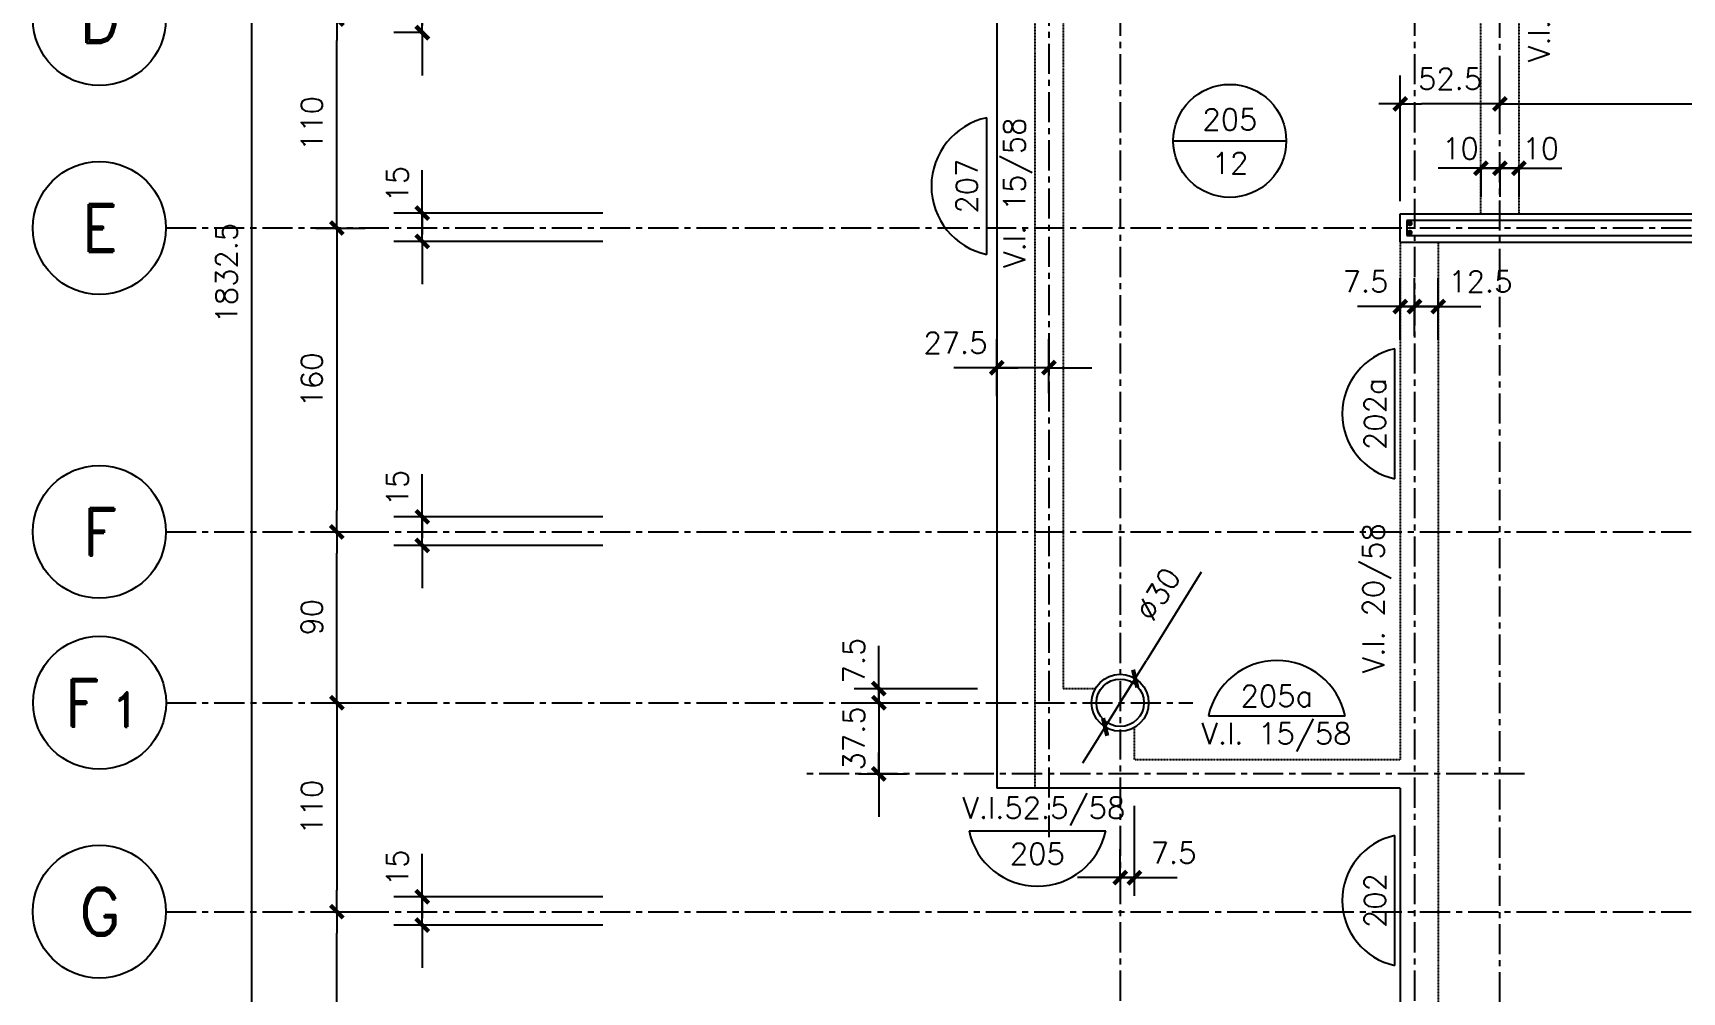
# Model space of a CAD drawing. Header units: millimetres. Extents: x -656237 to -652202, y 83238 to 86298.
# Drawn here: x -656237 to -655369, y 84566 to 85071 of the extents above; entities that cross this region are included whole.
import ezdxf
from ezdxf.enums import TextEntityAlignment as Align

# ---------------------------------------------------------------- set-up
doc = ezdxf.new("R2010")
doc.units = ezdxf.units.MM
doc.header["$LTSCALE"] = 0.5
doc.linetypes.add('CENTER', pattern=[50.8, 31.75, -6.35, 6.35, -6.35])
doc.linetypes.add('DASHED', pattern=[0.75, 0.5, -0.25])
for name, color, linetype in [('A-LINEA 015', 6, 'Continuous'), ('BORDE DE LOSAS', 3, 'Continuous'), ('COTAS', 5, 'Continuous'), ('Cotas2', 1, 'Continuous'), ('EJES', 1, 'CENTER'), ('MALLA', 1, 'Continuous'), ('MUROS', 5, 'Continuous'), ('SEGMENTOS1', 2, 'DASHED'), ('TEXTOS1', 9, 'Continuous'), ('VIGAS', 3, 'Continuous')]:
    doc.layers.add(name, color=color, linetype=linetype)
doc.styles.add('ROMAND', font='romand')
doc.styles.add('ROMANS', font='romans')
doc.dimstyles.new('ING-50', dxfattribs={"dimscale": 5, "dimtxt": 2.25, "dimasz": 2.25, "dimexe": 3, "dimexo": 0, "dimgap": 1.5, "dimtad": 1, "dimdec": 1, "dimzin": 12, "dimdsep": 46, "dimtxsty": 'ROMANS', "dimblk1": 'TICK1', "dimblk2": 'TICK1', "dimsah": 1, "dimcen": 0.09, "dimclrd": 2, "dimclre": 1, "dimclrt": 3, "dimadec": 1, "dimazin": 3, "dimtfac": 1, "dimtdec": 1, "dimtix": 1, "dimtmove": 2, "dimatfit": 3, "dimfxl": 3, "dimtolj": 1, "dimtzin": 12, "dimarcsym": 0})

# ---------------------------------------------------------------- blocks, each defined once
blk = doc.blocks.new('EJE-1')
at = {"color": 3, "linetype": 'Continuous'}
blk.add_circle((0, 0), 35, dxfattribs=at)
at = {"color": 5, "linetype": 'Continuous', "style": 'ROMAND'}
blk.add_attdef('0', text='', height=25, dxfattribs=at).set_placement((0.23, 0), align=Align.MIDDLE)
blk = doc.blocks.new('eje-3')
at = {"color": 3, "linetype": 'Continuous'}
blk.add_circle((0, 0), 35, dxfattribs=at)
at = {"color": 5, "linetype": 'Continuous', "style": 'ROMAND'}
for height, p in [(25, (-9.19, 0)), (18, (13.69, -3.58))]:
    blk.add_attdef('0', text='', height=height, dxfattribs=at).set_placement(p, align=Align.MIDDLE)
blk = doc.blocks.new('TICK1')
at = {"color": 2}
for points in [[(0, 0), (-1, 0)], [(0, 0), (1, 0)]]:
    blk.add_lwpolyline(points, dxfattribs=at)
at = {"color": 2, "const_width": 0.2}
blk.add_lwpolyline([(-0.3, -0.3), (0.3, 0.3)], dxfattribs=at)
blk = doc.blocks.new('*D33')
at = {"layer": 'COTAS', "color": 1, "lineweight": -2}
for p, q in [((-656086.46, 85308.25), (-656062.21, 85308.25)), ((-656090.01, 85078.25), (-656062.21, 85078.25))]:
    blk.add_line(p, q, dxfattribs=at)
at = {"layer": 'COTAS', "color": 2, "lineweight": -2}
blk.add_line((-656077.21, 85297), (-656077.21, 85089.5), dxfattribs=at)
at = {"layer": 'Defpoints', "color": 0}
for p in [(-656086.46, 85308.25), (-656090.01, 85078.25), (-656077.21, 85078.25)]:
    blk.add_point(p, dxfattribs=at)
at = {"layer": 'COTAS', "color": 2, "lineweight": -2, "xscale": 11.25, "yscale": 11.25, "zscale": 11.25}
for p, rotation in [((-656077.21, 85308.25), 90), ((-656077.21, 85078.25), 270)]:
    blk.add_blockref('TICK1', p, dxfattribs=dict(at, rotation=rotation))
at = {"layer": 'COTAS', "color": 3, "insert": (-656090.34, 85193.25), "char_height": 11.25, "attachment_point": 5, "rotation": 90, "style": 'ROMANS'}
blk.add_mtext('\\A1;230', dxfattribs=at)
blk = doc.blocks.new('*D34')
at = {"layer": 'COTAS', "color": 1, "lineweight": -2}
for p, q in [((-656090.01, 85078.25), (-656062.21, 85078.25)), ((-656088.31, 84968.25), (-656062.21, 84968.25))]:
    blk.add_line(p, q, dxfattribs=at)
at = {"layer": 'COTAS', "color": 2, "lineweight": -2}
blk.add_line((-656077.21, 84979.5), (-656077.21, 85067), dxfattribs=at)
at = {"layer": 'Defpoints', "color": 0}
for p in [(-656090.01, 85078.25), (-656077.21, 85078.25), (-656088.31, 84968.25)]:
    blk.add_point(p, dxfattribs=at)
at = {"layer": 'COTAS', "color": 2, "lineweight": -2, "xscale": 11.25, "yscale": 11.25, "zscale": 11.25}
for p, rotation in [((-656077.21, 85078.25), 90), ((-656077.21, 84968.25), 270)]:
    blk.add_blockref('TICK1', p, dxfattribs=dict(at, rotation=rotation))
at = {"layer": 'COTAS', "color": 3, "insert": (-656090.34, 85023.25), "char_height": 11.25, "attachment_point": 5, "rotation": 90, "style": 'ROMANS'}
blk.add_mtext('\\A1;110', dxfattribs=at)
blk = doc.blocks.new('*D35')
at = {"layer": 'COTAS', "color": 1, "lineweight": -2}
for p, q in [((-656088.31, 84968.25), (-656062.21, 84968.25)), ((-656090.78, 84808.25), (-656062.21, 84808.25))]:
    blk.add_line(p, q, dxfattribs=at)
at = {"layer": 'COTAS', "color": 2, "lineweight": -2}
blk.add_line((-656077.21, 84957), (-656077.21, 84819.5), dxfattribs=at)
at = {"layer": 'Defpoints', "color": 0}
for p in [(-656088.31, 84968.25), (-656090.78, 84808.25), (-656077.21, 84808.25)]:
    blk.add_point(p, dxfattribs=at)
at = {"layer": 'COTAS', "color": 2, "lineweight": -2, "xscale": 11.25, "yscale": 11.25, "zscale": 11.25}
for p, rotation in [((-656077.21, 84968.25), 90), ((-656077.21, 84808.25), 270)]:
    blk.add_blockref('TICK1', p, dxfattribs=dict(at, rotation=rotation))
at = {"layer": 'COTAS', "color": 3, "insert": (-656090.34, 84888.25), "char_height": 11.25, "attachment_point": 5, "rotation": 90, "style": 'ROMANS'}
blk.add_mtext('\\A1;160', dxfattribs=at)
blk = doc.blocks.new('*D36')
at = {"layer": 'COTAS', "color": 1, "lineweight": -2}
for p, q in [((-656090.78, 84808.25), (-656062.21, 84808.25)), ((-656089.39, 84718.25), (-656062.21, 84718.25))]:
    blk.add_line(p, q, dxfattribs=at)
at = {"layer": 'COTAS', "color": 2, "lineweight": -2}
blk.add_line((-656077.21, 84729.5), (-656077.21, 84797), dxfattribs=at)
at = {"layer": 'Defpoints', "color": 0}
for p in [(-656090.78, 84808.25), (-656077.21, 84808.25), (-656089.39, 84718.25)]:
    blk.add_point(p, dxfattribs=at)
at = {"layer": 'COTAS', "color": 2, "lineweight": -2, "xscale": 11.25, "yscale": 11.25, "zscale": 11.25}
for p, rotation in [((-656077.21, 84808.25), 90), ((-656077.21, 84718.25), 270)]:
    blk.add_blockref('TICK1', p, dxfattribs=dict(at, rotation=rotation))
at = {"layer": 'COTAS', "color": 3, "insert": (-656090.34, 84763.25), "char_height": 11.25, "attachment_point": 5, "rotation": 90, "style": 'ROMANS'}
blk.add_mtext('\\A1;90', dxfattribs=at)
blk = doc.blocks.new('*D37')
at = {"layer": 'COTAS', "color": 1, "lineweight": -2}
for p, q in [((-656089.39, 84718.25), (-656062.21, 84718.25)), ((-656091.08, 84608.25), (-656062.21, 84608.25))]:
    blk.add_line(p, q, dxfattribs=at)
at = {"layer": 'COTAS', "color": 2, "lineweight": -2}
blk.add_line((-656077.21, 84707), (-656077.21, 84619.5), dxfattribs=at)
at = {"layer": 'Defpoints', "color": 0}
for p in [(-656089.39, 84718.25), (-656091.08, 84608.25), (-656077.21, 84608.25)]:
    blk.add_point(p, dxfattribs=at)
at = {"layer": 'COTAS', "color": 2, "lineweight": -2, "xscale": 11.25, "yscale": 11.25, "zscale": 11.25}
for p, rotation in [((-656077.21, 84718.25), 90), ((-656077.21, 84608.25), 270)]:
    blk.add_blockref('TICK1', p, dxfattribs=dict(at, rotation=rotation))
at = {"layer": 'COTAS', "color": 3, "insert": (-656090.34, 84663.25), "char_height": 11.25, "attachment_point": 5, "rotation": 90, "style": 'ROMANS'}
blk.add_mtext('\\A1;110', dxfattribs=at)
blk = doc.blocks.new('*D39')
at = {"layer": 'COTAS', "color": 1, "lineweight": -2}
for p, q in [((-656091.08, 84608.25), (-656062.21, 84608.25)), ((-656087.54, 84378.25), (-656062.21, 84378.25))]:
    blk.add_line(p, q, dxfattribs=at)
at = {"layer": 'COTAS', "color": 2, "lineweight": -2}
blk.add_line((-656077.21, 84389.5), (-656077.21, 84597), dxfattribs=at)
at = {"layer": 'Defpoints', "color": 0}
for p in [(-656091.08, 84608.25), (-656077.21, 84608.25), (-656087.54, 84378.25)]:
    blk.add_point(p, dxfattribs=at)
at = {"layer": 'COTAS', "color": 2, "lineweight": -2, "xscale": 11.25, "yscale": 11.25, "zscale": 11.25}
for p, rotation in [((-656077.21, 84608.25), 90), ((-656077.21, 84378.25), 270)]:
    blk.add_blockref('TICK1', p, dxfattribs=dict(at, rotation=rotation))
at = {"layer": 'COTAS', "color": 3, "insert": (-656090.34, 84493.25), "char_height": 11.25, "attachment_point": 5, "rotation": 90, "style": 'ROMANS'}
blk.add_mtext('\\A1;230', dxfattribs=at)
blk = doc.blocks.new('*D42')
at = {"layer": 'COTAS', "color": 1, "lineweight": -2}
for p, q in [((-656123.18, 85860.75), (-656107.21, 85860.75)), ((-656130.91, 84028.25), (-656107.21, 84028.25))]:
    blk.add_line(p, q, dxfattribs=at)
at = {"layer": 'COTAS', "color": 2, "lineweight": -2}
blk.add_line((-656122.21, 85849.5), (-656122.21, 84039.5), dxfattribs=at)
at = {"layer": 'Defpoints', "color": 0}
for p in [(-656123.18, 85860.75), (-656130.91, 84028.25), (-656122.21, 84028.25)]:
    blk.add_point(p, dxfattribs=at)
at = {"layer": 'COTAS', "color": 2, "lineweight": -2, "xscale": 11.25, "yscale": 11.25, "zscale": 11.25}
for p, rotation in [((-656122.21, 85860.75), 90), ((-656122.21, 84028.25), 270)]:
    blk.add_blockref('TICK1', p, dxfattribs=dict(at, rotation=rotation))
at = {"layer": 'COTAS', "color": 3, "insert": (-656135.34, 84944.5), "char_height": 11.25, "attachment_point": 5, "rotation": 90, "style": 'ROMANS'}
blk.add_mtext('\\A1;1832.5', dxfattribs=at)
blk = doc.blocks.new('*D82')
at = {"layer": 'COTAS', "color": 1, "lineweight": -2, "ltscale": 0.5}
for p, q in [((-655464.71, 85026.45), (-655464.71, 85048.64)), ((-655104.7, 84983.22), (-655104.7, 85048.64))]:
    blk.add_line(p, q, dxfattribs=at)
at = {"layer": 'COTAS', "color": 2, "lineweight": -2, "ltscale": 0.5}
blk.add_line((-655453.46, 85033.64), (-655115.95, 85033.64), dxfattribs=at)
at = {"layer": 'Defpoints', "color": 0, "ltscale": 0.5}
for p in [(-655104.7, 85033.64), (-655464.71, 85026.45), (-655104.7, 84983.22)]:
    blk.add_point(p, dxfattribs=at)
at = {"layer": 'COTAS', "color": 2, "lineweight": -2, "ltscale": 0.5, "xscale": 11.25, "yscale": 11.25, "zscale": 11.25, "rotation": 180}
blk.add_blockref('TICK1', (-655464.71, 85033.64), dxfattribs=at)
at = {"layer": 'COTAS', "color": 2, "lineweight": -2, "ltscale": 0.5, "xscale": 11.25, "yscale": 11.25, "zscale": 11.25}
blk.add_blockref('TICK1', (-655104.7, 85033.64), dxfattribs=at)
at = {"layer": 'COTAS', "color": 3, "ltscale": 0.5, "insert": (-655284.71, 85046.76), "char_height": 11.25, "attachment_point": 5, "style": 'ROMANS'}
blk.add_mtext('\\A1;360', dxfattribs=at)
blk = doc.blocks.new('*D109')
at = {"layer": 'COTAS', "color": 2, "lineweight": -2}
for p, q in [((-656032.21, 84627.38), (-656032.21, 84638.63)), ((-656032.21, 84601.13), (-656032.21, 84616.13)), ((-656032.21, 84589.88), (-656032.21, 84578.63))]:
    blk.add_line(p, q, dxfattribs=at)
at = {"layer": 'COTAS', "color": 1, "lineweight": -2}
for p, q in [((-656032.21, 84616.13), (-656047.21, 84616.13)), ((-656032.21, 84601.13), (-656047.21, 84601.13))]:
    blk.add_line(p, q, dxfattribs=at)
at = {"layer": 'Defpoints', "color": 0}
for p in [(-656032.21, 84616.13), (-656032.21, 84616.13), (-656032.21, 84601.13)]:
    blk.add_point(p, dxfattribs=at)
at = {"layer": 'COTAS', "color": 2, "lineweight": -2, "xscale": 11.25, "yscale": 11.25, "zscale": 11.25}
for p, rotation in [((-656032.21, 84616.13), 270), ((-656032.21, 84601.13), 90)]:
    blk.add_blockref('TICK1', p, dxfattribs=dict(at, rotation=rotation))
at = {"layer": 'COTAS', "color": 3, "insert": (-656045.34, 84631.33), "char_height": 11.25, "attachment_point": 5, "rotation": 90, "style": 'ROMANS'}
blk.add_mtext('\\A1;15', dxfattribs=at)
blk = doc.blocks.new('*D110')
at = {"layer": 'COTAS', "color": 2, "lineweight": -2}
for p, q in [((-656032.21, 84827.38), (-656032.21, 84838.63)), ((-656032.21, 84801.13), (-656032.21, 84816.13)), ((-656032.21, 84789.88), (-656032.21, 84778.63))]:
    blk.add_line(p, q, dxfattribs=at)
at = {"layer": 'COTAS', "color": 1, "lineweight": -2}
for p, q in [((-656032.21, 84816.13), (-656047.21, 84816.13)), ((-656032.21, 84801.13), (-656047.21, 84801.13))]:
    blk.add_line(p, q, dxfattribs=at)
at = {"layer": 'Defpoints', "color": 0}
for p in [(-656032.21, 84816.13), (-656032.21, 84816.13), (-656032.21, 84801.13)]:
    blk.add_point(p, dxfattribs=at)
at = {"layer": 'COTAS', "color": 2, "lineweight": -2, "xscale": 11.25, "yscale": 11.25, "zscale": 11.25}
for p, rotation in [((-656032.21, 84816.13), 270), ((-656032.21, 84801.13), 90)]:
    blk.add_blockref('TICK1', p, dxfattribs=dict(at, rotation=rotation))
at = {"layer": 'COTAS', "color": 3, "insert": (-656045.34, 84831.33), "char_height": 11.25, "attachment_point": 5, "rotation": 90, "style": 'ROMANS'}
blk.add_mtext('\\A1;15', dxfattribs=at)
blk = doc.blocks.new('*D111')
at = {"layer": 'COTAS', "color": 2, "lineweight": -2}
for p, q in [((-656032.21, 84987.38), (-656032.21, 84998.63)), ((-656032.21, 84961.13), (-656032.21, 84976.13)), ((-656032.21, 84949.88), (-656032.21, 84938.63))]:
    blk.add_line(p, q, dxfattribs=at)
at = {"layer": 'COTAS', "color": 1, "lineweight": -2}
for p, q in [((-656032.21, 84976.13), (-656047.21, 84976.13)), ((-656032.21, 84961.13), (-656047.21, 84961.13))]:
    blk.add_line(p, q, dxfattribs=at)
at = {"layer": 'Defpoints', "color": 0}
for p in [(-656032.21, 84976.13), (-656032.21, 84976.13), (-656032.21, 84961.13)]:
    blk.add_point(p, dxfattribs=at)
at = {"layer": 'COTAS', "color": 2, "lineweight": -2, "xscale": 11.25, "yscale": 11.25, "zscale": 11.25}
for p, rotation in [((-656032.21, 84976.13), 270), ((-656032.21, 84961.13), 90)]:
    blk.add_blockref('TICK1', p, dxfattribs=dict(at, rotation=rotation))
at = {"layer": 'COTAS', "color": 3, "insert": (-656045.34, 84991.33), "char_height": 11.25, "attachment_point": 5, "rotation": 90, "style": 'ROMANS'}
blk.add_mtext('\\A1;15', dxfattribs=at)
blk = doc.blocks.new('*D112')
at = {"layer": 'COTAS', "color": 2, "lineweight": -2}
for p, q in [((-656032.21, 85097.38), (-656032.21, 85108.63)), ((-656032.21, 85071.13), (-656032.21, 85086.13)), ((-656032.21, 85059.88), (-656032.21, 85048.63))]:
    blk.add_line(p, q, dxfattribs=at)
at = {"layer": 'COTAS', "color": 1, "lineweight": -2}
for p, q in [((-656032.21, 85086.13), (-656047.21, 85086.13)), ((-656032.21, 85071.13), (-656047.21, 85071.13))]:
    blk.add_line(p, q, dxfattribs=at)
at = {"layer": 'Defpoints', "color": 0}
for p in [(-656032.21, 85086.13), (-656032.21, 85086.13), (-656032.21, 85071.13)]:
    blk.add_point(p, dxfattribs=at)
at = {"layer": 'COTAS', "color": 2, "lineweight": -2, "xscale": 11.25, "yscale": 11.25, "zscale": 11.25}
for p, rotation in [((-656032.21, 85086.13), 270), ((-656032.21, 85071.13), 90)]:
    blk.add_blockref('TICK1', p, dxfattribs=dict(at, rotation=rotation))
at = {"layer": 'COTAS', "color": 3, "insert": (-656045.34, 85101.33), "char_height": 11.25, "attachment_point": 5, "rotation": 90, "style": 'ROMANS'}
blk.add_mtext('\\A1;15', dxfattribs=at)
blk = doc.blocks.new('*D126')
at = {"layer": 'COTAS', "color": 1, "lineweight": -2, "ltscale": 0.5}
for p, q in [((-655517.21, 84982.37), (-655517.21, 85048.64)), ((-655464.71, 85026.45), (-655464.71, 85048.64))]:
    blk.add_line(p, q, dxfattribs=at)
at = {"layer": 'COTAS', "color": 2, "lineweight": -2, "ltscale": 0.5}
blk.add_line((-655475.96, 85033.64), (-655505.96, 85033.64), dxfattribs=at)
at = {"layer": 'Defpoints', "color": 0, "ltscale": 0.5}
for p in [(-655517.21, 85033.64), (-655464.71, 85026.45), (-655517.21, 84982.37)]:
    blk.add_point(p, dxfattribs=at)
at = {"layer": 'COTAS', "color": 2, "lineweight": -2, "ltscale": 0.5, "xscale": 11.25, "yscale": 11.25, "zscale": 11.25, "rotation": 180}
blk.add_blockref('TICK1', (-655517.21, 85033.64), dxfattribs=at)
at = {"layer": 'COTAS', "color": 2, "lineweight": -2, "ltscale": 0.5, "xscale": 11.25, "yscale": 11.25, "zscale": 11.25}
blk.add_blockref('TICK1', (-655464.71, 85033.64), dxfattribs=at)
at = {"layer": 'COTAS', "color": 3, "ltscale": 0.5, "insert": (-655490.96, 85046.76), "char_height": 11.25, "attachment_point": 5, "style": 'ROMANS'}
blk.add_mtext('\\A1;52.5', dxfattribs=at)
blk = doc.blocks.new('losa-ne')
at = {"color": 5, "linetype": 'Continuous'}
blk.add_line((-29.75, 0), (29.75, 0), dxfattribs=at)
at = {"color": 3, "linetype": 'Continuous'}
blk.add_circle((0, 0), 29.75, dxfattribs=at)
at = {"color": 3, "linetype": 'Continuous', "style": 'ROMANS'}
for tag, p in [('N%%DL', (0.04, 5.64)), ('ESP', (0.16, -17.44))]:
    blk.add_attdef(tag, text='', height=11.25, dxfattribs=at).set_placement(p, align=Align.CENTER)
blk = doc.blocks.new('*D141')
at = {"layer": 'COTAS', "color": 2, "lineweight": -2}
for p, q in [((-655791.8, 84729.5), (-655791.8, 84740.75)), ((-655791.8, 84718.25), (-655791.8, 84680.75)), ((-655791.8, 84669.5), (-655791.8, 84658.25))]:
    blk.add_line(p, q, dxfattribs=at)
at = {"layer": 'COTAS', "color": 1, "lineweight": -2}
for p, q in [((-655801.97, 84718.25), (-655776.8, 84718.25)), ((-655802.55, 84680.75), (-655776.8, 84680.75))]:
    blk.add_line(p, q, dxfattribs=at)
at = {"layer": 'Defpoints', "color": 0}
for p in [(-655801.97, 84718.25), (-655802.55, 84680.75), (-655791.8, 84680.75)]:
    blk.add_point(p, dxfattribs=at)
at = {"layer": 'COTAS', "color": 2, "lineweight": -2, "xscale": 11.25, "yscale": 11.25, "zscale": 11.25}
for p, rotation in [((-655791.8, 84718.25), 270), ((-655791.8, 84680.75), 90)]:
    blk.add_blockref('TICK1', p, dxfattribs=dict(at, rotation=rotation))
at = {"layer": 'COTAS', "color": 3, "insert": (-655804.92, 84699.5), "char_height": 11.25, "attachment_point": 5, "rotation": 90, "style": 'ROMANS'}
blk.add_mtext('\\A1;37.5', dxfattribs=at)
blk = doc.blocks.new('*D142')
at = {"layer": 'COTAS', "color": 2, "lineweight": -2}
for p, q in [((-655622.05, 84786.98), (-655650.87, 84740.56)), ((-655672.63, 84705.51), (-655656.8, 84731)), ((-655678.56, 84695.95), (-655684.49, 84686.39))]:
    blk.add_line(p, q, dxfattribs=at)
at = {"layer": 'Defpoints', "color": 0}
for p in [(-655656.8, 84731), (-655672.63, 84705.51)]:
    blk.add_point(p, dxfattribs=at)
at = {"layer": 'COTAS', "color": 2, "lineweight": -2, "xscale": 11.25, "yscale": 11.25, "zscale": 11.25}
for p, rotation in [((-655656.8, 84731), 238.1694661812286), ((-655672.63, 84705.51), 58.1694661812286)]:
    blk.add_blockref('TICK1', p, dxfattribs=dict(at, rotation=rotation))
at = {"layer": 'COTAS', "color": 3, "insert": (-655644.65, 84775.47), "char_height": 11.25, "attachment_point": 5, "rotation": 58.16947, "style": 'ROMANS'}
blk.add_mtext('\\A1;∅30', dxfattribs=at)
blk = doc.blocks.new('*D139')
at = {"layer": 'COTAS', "color": 2, "lineweight": -2}
for p, q in [((-655791.8, 84737), (-655791.8, 84748.25)), ((-655791.8, 84725.75), (-655791.8, 84718.25)), ((-655791.8, 84707), (-655791.8, 84695.75))]:
    blk.add_line(p, q, dxfattribs=at)
at = {"layer": 'COTAS', "color": 1, "lineweight": -2}
for p, q in [((-655801.85, 84725.75), (-655776.8, 84725.75)), ((-655801.97, 84718.25), (-655776.8, 84718.25))]:
    blk.add_line(p, q, dxfattribs=at)
at = {"layer": 'Defpoints', "color": 0}
for p in [(-655801.85, 84725.75), (-655801.97, 84718.25), (-655791.8, 84718.25)]:
    blk.add_point(p, dxfattribs=at)
at = {"layer": 'COTAS', "color": 2, "lineweight": -2, "xscale": 11.25, "yscale": 11.25, "zscale": 11.25}
for p, rotation in [((-655791.8, 84725.75), 270), ((-655791.8, 84718.25), 90)]:
    blk.add_blockref('TICK1', p, dxfattribs=dict(at, rotation=rotation))
at = {"layer": 'COTAS', "color": 3, "insert": (-655804.92, 84740.48), "char_height": 11.25, "attachment_point": 5, "rotation": 90, "style": 'ROMANS'}
blk.add_mtext('\\A1;7.5', dxfattribs=at)
blk = doc.blocks.new('*D140')
at = {"layer": 'COTAS', "color": 1, "lineweight": -2}
for p, q in [((-655664.71, 84626.18), (-655664.71, 84641.18)), ((-655657.21, 84626.18), (-655657.21, 84641.18))]:
    blk.add_line(p, q, dxfattribs=at)
at = {"layer": 'COTAS', "color": 2, "lineweight": -2}
for p, q in [((-655675.96, 84626.18), (-655687.21, 84626.18)), ((-655657.21, 84626.18), (-655664.71, 84626.18)), ((-655645.96, 84626.18), (-655634.71, 84626.18))]:
    blk.add_line(p, q, dxfattribs=at)
at = {"layer": 'Defpoints', "color": 0}
for p in [(-655664.71, 84626.18), (-655664.71, 84626.18), (-655657.21, 84626.18)]:
    blk.add_point(p, dxfattribs=at)
at = {"layer": 'COTAS', "color": 2, "lineweight": -2, "xscale": 11.25, "yscale": 11.25, "zscale": 11.25}
blk.add_blockref('TICK1', (-655664.71, 84626.18), dxfattribs=at)
at = {"layer": 'COTAS', "color": 2, "lineweight": -2, "xscale": 11.25, "yscale": 11.25, "zscale": 11.25, "rotation": 180}
blk.add_blockref('TICK1', (-655657.21, 84626.18), dxfattribs=at)
at = {"layer": 'COTAS', "color": 3, "insert": (-655636.57, 84639.31), "char_height": 11.25, "attachment_point": 5, "style": 'ROMANS'}
blk.add_mtext('\\A1;7.5', dxfattribs=at)
blk = doc.blocks.new('*D153')
at = {"layer": 'COTAS', "color": 1, "lineweight": -2, "ltscale": 0.5}
for p, q in [((-655729.71, 84879.74), (-655729.71, 84909.7)), ((-655702.21, 84881.28), (-655702.21, 84909.7))]:
    blk.add_line(p, q, dxfattribs=at)
at = {"layer": 'COTAS', "color": 2, "lineweight": -2, "ltscale": 0.5}
for p, q in [((-655740.96, 84894.7), (-655752.21, 84894.7)), ((-655702.21, 84894.7), (-655729.71, 84894.7)), ((-655690.96, 84894.7), (-655679.71, 84894.7))]:
    blk.add_line(p, q, dxfattribs=at)
at = {"layer": 'Defpoints', "color": 0, "ltscale": 0.5}
for p in [(-655729.71, 84894.7), (-655729.71, 84879.74), (-655702.21, 84881.28)]:
    blk.add_point(p, dxfattribs=at)
at = {"layer": 'COTAS', "color": 2, "lineweight": -2, "ltscale": 0.5, "xscale": 11.25, "yscale": 11.25, "zscale": 11.25}
blk.add_blockref('TICK1', (-655729.71, 84894.7), dxfattribs=at)
at = {"layer": 'COTAS', "color": 2, "lineweight": -2, "ltscale": 0.5, "xscale": 11.25, "yscale": 11.25, "zscale": 11.25, "rotation": 180}
blk.add_blockref('TICK1', (-655702.21, 84894.7), dxfattribs=at)
at = {"layer": 'COTAS', "color": 3, "ltscale": 0.5, "insert": (-655751.42, 84907.83), "char_height": 11.25, "attachment_point": 5, "style": 'ROMANS'}
blk.add_mtext('\\A1;27.5', dxfattribs=at)
blk = doc.blocks.new('*D197')
at = {"layer": 'COTAS', "color": 2, "lineweight": -2}
for p, q in [((-655475.96, 84999.75), (-655487.21, 84999.75)), ((-655464.71, 84999.75), (-655454.71, 84999.75)), ((-655443.46, 84999.75), (-655432.21, 84999.75))]:
    blk.add_line(p, q, dxfattribs=at)
at = {"layer": 'COTAS', "color": 1, "lineweight": -2}
for p, q in [((-655464.71, 84999.75), (-655464.71, 84984.75)), ((-655454.71, 84999.75), (-655454.71, 84984.75))]:
    blk.add_line(p, q, dxfattribs=at)
at = {"layer": 'Defpoints', "color": 0}
for p in [(-655464.71, 84999.75), (-655454.71, 84999.75), (-655454.71, 84999.75)]:
    blk.add_point(p, dxfattribs=at)
at = {"layer": 'COTAS', "color": 2, "lineweight": -2, "xscale": 11.25, "yscale": 11.25, "zscale": 11.25}
blk.add_blockref('TICK1', (-655464.71, 84999.75), dxfattribs=at)
at = {"layer": 'COTAS', "color": 2, "lineweight": -2, "xscale": 11.25, "yscale": 11.25, "zscale": 11.25, "rotation": 180}
blk.add_blockref('TICK1', (-655454.71, 84999.75), dxfattribs=at)
at = {"layer": 'COTAS', "color": 3, "insert": (-655443.24, 85010.07), "char_height": 11.25, "attachment_point": 5, "style": 'ROMANS'}
blk.add_mtext('\\A1;10', dxfattribs=at)
blk = doc.blocks.new('*D198')
at = {"layer": 'COTAS', "color": 2, "lineweight": -2}
for p, q in [((-655485.96, 84999.75), (-655497.21, 84999.75)), ((-655474.71, 84999.75), (-655464.71, 84999.75)), ((-655453.46, 84999.75), (-655442.21, 84999.75))]:
    blk.add_line(p, q, dxfattribs=at)
at = {"layer": 'COTAS', "color": 1, "lineweight": -2}
for p, q in [((-655474.71, 84999.75), (-655474.71, 84984.75)), ((-655464.71, 84999.75), (-655464.71, 84984.75))]:
    blk.add_line(p, q, dxfattribs=at)
at = {"layer": 'Defpoints', "color": 0}
for p in [(-655474.71, 84999.75), (-655464.71, 84999.75), (-655464.71, 84999.75)]:
    blk.add_point(p, dxfattribs=at)
at = {"layer": 'COTAS', "color": 2, "lineweight": -2, "xscale": 11.25, "yscale": 11.25, "zscale": 11.25}
blk.add_blockref('TICK1', (-655474.71, 84999.75), dxfattribs=at)
at = {"layer": 'COTAS', "color": 2, "lineweight": -2, "xscale": 11.25, "yscale": 11.25, "zscale": 11.25, "rotation": 180}
blk.add_blockref('TICK1', (-655464.71, 84999.75), dxfattribs=at)
at = {"layer": 'COTAS', "color": 3, "insert": (-655485.47, 85010.07), "char_height": 11.25, "attachment_point": 5, "style": 'ROMANS'}
blk.add_mtext('\\A1;10', dxfattribs=at)
blk = doc.blocks.new('*D230')
at = {"layer": 'COTAS', "color": 1, "lineweight": -2, "ltscale": 0.5}
for p, q in [((-655517.21, 84909.4), (-655517.21, 84941.92)), ((-655509.71, 84911.39), (-655509.71, 84941.92))]:
    blk.add_line(p, q, dxfattribs=at)
at = {"layer": 'COTAS', "color": 2, "lineweight": -2, "ltscale": 0.5}
for p, q in [((-655528.46, 84926.92), (-655539.71, 84926.92)), ((-655509.71, 84926.92), (-655517.21, 84926.92)), ((-655498.46, 84926.92), (-655487.21, 84926.92))]:
    blk.add_line(p, q, dxfattribs=at)
at = {"layer": 'Defpoints', "color": 0, "ltscale": 0.5}
for p in [(-655517.21, 84926.92), (-655509.71, 84911.39), (-655517.21, 84909.4)]:
    blk.add_point(p, dxfattribs=at)
at = {"layer": 'COTAS', "color": 2, "lineweight": -2, "ltscale": 0.5, "xscale": 11.25, "yscale": 11.25, "zscale": 11.25}
blk.add_blockref('TICK1', (-655517.21, 84926.92), dxfattribs=at)
at = {"layer": 'COTAS', "color": 2, "lineweight": -2, "ltscale": 0.5, "xscale": 11.25, "yscale": 11.25, "zscale": 11.25, "rotation": 180}
blk.add_blockref('TICK1', (-655509.71, 84926.92), dxfattribs=at)
at = {"layer": 'COTAS', "color": 3, "ltscale": 0.5, "insert": (-655535.5, 84940.04), "char_height": 11.25, "attachment_point": 5, "style": 'ROMANS'}
blk.add_mtext('\\A1;7.5', dxfattribs=at)
blk = doc.blocks.new('*D231')
at = {"layer": 'COTAS', "color": 1, "lineweight": -2, "ltscale": 0.5}
for p, q in [((-655509.71, 84911.39), (-655509.71, 84941.92)), ((-655497.21, 84909.4), (-655497.21, 84941.92))]:
    blk.add_line(p, q, dxfattribs=at)
at = {"layer": 'COTAS', "color": 2, "lineweight": -2, "ltscale": 0.5}
for p, q in [((-655520.96, 84926.92), (-655532.21, 84926.92)), ((-655509.71, 84926.92), (-655497.21, 84926.92)), ((-655485.96, 84926.92), (-655474.71, 84926.92))]:
    blk.add_line(p, q, dxfattribs=at)
at = {"layer": 'Defpoints', "color": 0, "ltscale": 0.5}
for p in [(-655497.21, 84926.92), (-655509.71, 84911.39), (-655497.21, 84909.4)]:
    blk.add_point(p, dxfattribs=at)
at = {"layer": 'COTAS', "color": 2, "lineweight": -2, "ltscale": 0.5, "xscale": 11.25, "yscale": 11.25, "zscale": 11.25}
blk.add_blockref('TICK1', (-655509.71, 84926.92), dxfattribs=at)
at = {"layer": 'COTAS', "color": 2, "lineweight": -2, "ltscale": 0.5, "xscale": 11.25, "yscale": 11.25, "zscale": 11.25, "rotation": 180}
blk.add_blockref('TICK1', (-655497.21, 84926.92), dxfattribs=at)
at = {"layer": 'COTAS', "color": 3, "ltscale": 0.5, "insert": (-655475, 84940.04), "char_height": 11.25, "attachment_point": 5, "style": 'ROMANS'}
blk.add_mtext('\\A1;12.5', dxfattribs=at)

msp = doc.modelspace()

# ---------------------------------------------------------------- linework, layer by layer
at = {"layer": 'BORDE DE LOSAS', "ltscale": 0.5}
msp.add_line((-655517.215, 84673.253), (-655729.715, 84673.253), dxfattribs=at)
at = {"layer": 'Cotas2'}
for p, q in [((-655937.215, 84976.128), (-656045.211, 84976.128)), ((-655937.215, 84961.128), (-656045.211, 84961.128)), ((-655937.215, 84816.128), (-656045.211, 84816.128)), ((-655937.215, 84801.128), (-656045.211, 84801.128)), ((-655804.739, 84725.753), (-655739.815, 84725.753)), ((-655657.215, 84616.556), (-655657.215, 84663.977)), ((-655937.215, 84616.128), (-656045.211, 84616.128)), ((-655937.215, 84601.128), (-656045.211, 84601.128))]:
    msp.add_line(p, q, dxfattribs=at)
at = {"layer": 'EJES'}
for p, q in [((-655664.715, 86228.253), (-655664.715, 83448.253)), ((-655509.715, 86228.253), (-655509.715, 83448.253)), ((-655702.215, 86208.253), (-655702.215, 84647.405)), ((-655464.715, 83468.253), (-655464.715, 86208.253)), ((-656167.215, 84968.253), (-654752.981, 84968.253)), ((-656167.215, 84808.253), (-653139.035, 84808.253)), ((-656167.161, 84718.253), (-655626.37, 84718.253)), ((-655451.798, 84680.753), (-655830.501, 84680.753)), ((-656167.215, 84608.253), (-653139.035, 84608.253))]:
    msp.add_line(p, q, dxfattribs=at)
at = {"layer": 'MALLA', "ltscale": 0.5}
for p, q in [((-655513.715, 84972.253), (-655513.715, 84964.253)), ((-655108.196, 84972.253), (-655513.715, 84972.253)), ((-655513.715, 84964.253), (-655108.196, 84964.253))]:
    msp.add_line(p, q, dxfattribs=at)
at = {"layer": 'MALLA', "ltscale": 0.5, "const_width": 1.5}
for points in [[(-655512.874, 84970.662, 1), (-655511.374, 84970.662, 1)], [(-655512.874, 84965.844, 1), (-655511.374, 84965.844, 1)]]:
    msp.add_lwpolyline(points, format="xyb", close=True, dxfattribs=at)
at = {"layer": 'MALLA', "ltscale": 0.5}
msp.add_circle((-655664.715, 84718.253), 12.5, dxfattribs=at)
at = {"layer": 'MUROS', "ltscale": 0.5}
for p, q in [((-655517.215, 84960.753), (-655517.215, 84975.753)), ((-655517.215, 84975.753), (-655104.696, 84975.753)), ((-655517.215, 84960.753), (-655104.696, 84960.753))]:
    msp.add_line(p, q, dxfattribs=at)
msp.add_circle((-655664.715, 84718.253), 15, dxfattribs=at)
at = {"layer": 'SEGMENTOS1', "ltscale": 0.5}
for p, q in [((-655709.715, 85868.253), (-655709.715, 84673.253)), ((-655454.714, 85303.253), (-655454.714, 84975.753)), ((-655694.715, 85210.753), (-655694.715, 84725.753)), ((-655474.714, 84975.753), (-655474.714, 85210.753)), ((-655517.215, 84960.753), (-655517.215, 84688.253)), ((-655497.215, 84960.753), (-655497.215, 84385.753)), ((-655694.715, 84725.753), (-655677.705, 84725.753)), ((-655657.215, 84688.253), (-655657.215, 84705.263)), ((-655517.215, 84688.253), (-655657.215, 84688.253))]:
    msp.add_line(p, q, dxfattribs=at)
at = {"layer": 'TEXTOS1', "color": 3}
for p, q in [((-655734.962, 84954.306), (-655734.962, 85026.306)), ((-655520.089, 84836.219), (-655520.089, 84904.619)), ((-655618.213, 84711.402), (-655546.213, 84711.402)), ((-655744.304, 84650.79), (-655672.304, 84650.79)), ((-655520.089, 84579.942), (-655520.089, 84648.342))]:
    msp.add_line(p, q, dxfattribs=at)
for centre, radius, start, end in [((-655727.303, 84990.306), 36.806, 102.010217, 257.989783), ((-655512.813, 84870.419), 34.965, 102.010217, 257.989783), ((-655582.213, 84703.744), 36.806, 12.010217, 167.989783), ((-655708.304, 84658.449), 36.806, 192.010217, 347.989783), ((-655512.813, 84614.142), 34.965, 102.010217, 257.989783)]:
    msp.add_arc(centre, radius, start, end, dxfattribs=at)
at = {"layer": 'VIGAS', "ltscale": 0.5}
for p, q in [((-655729.715, 85888.253), (-655729.715, 84673.253)), ((-655517.215, 84673.253), (-655517.215, 84385.753))]:
    msp.add_line(p, q, dxfattribs=at)

# ---------------------------------------------------------------- block references
at = {"layer": 'A-LINEA 015', "ltscale": 0.5}
for p, values in [((-656202.215, 85078.253), {'0': 'D'}), ((-656202.215, 84968.253), {'0': 'E'}), ((-656202.215, 84808.253), {'0': 'F'}), ((-656202.215, 84608.253), {'0': 'G'})]:
    msp.add_blockref('EJE-1', p, dxfattribs=at).add_auto_attribs(values)
ref = msp.add_blockref('eje-3', (-656202.161, 84718.253), dxfattribs=at)
ref.add_attrib('0', 'F', dxfattribs={"layer": '0', "color": 5, "linetype": 'Continuous', "height": 25, "style": 'ROMAND'}).set_placement((-656211.352, 84718.253), align=Align.MIDDLE)
ref.add_attrib('0', '1', dxfattribs={"layer": '0', "color": 5, "linetype": 'Continuous', "height": 18, "style": 'ROMAND'}).set_placement((-656188.475, 84714.67), align=Align.MIDDLE)
at = {"layer": 'TEXTOS1', "ltscale": 0.5}
msp.add_blockref('losa-ne', (-655606.982, 85014.136), dxfattribs=at).add_auto_attribs({'N%%DL': '205', 'ESP': '12'})

# ---------------------------------------------------------------- texts
at = {"layer": 'TEXTOS1', "style": 'ROMANS'}
for s, p in [('V.I. 20/31', (-655438.601, 85095.196)), ('V.I. 15/58', (-655714.809, 84986.817)), ('207', (-655739.758, 84990.279)), ('202a', (-655524.885, 84870.392)), ('V.I. 20/58', (-655525.762, 84773.34)), ('202', (-655524.885, 84614.115))]:
    msp.add_text(s, height=11.25, rotation=90, dxfattribs=at).set_placement(p, align=Align.CENTER)
for s, p in [('205a', (-655582.24, 84716.198)), ('V.I. 15/58', (-655582.394, 84696.419)), ('V.I.52.5/58', (-655704.936, 84657.335)), ('205', (-655708.332, 84633.146))]:
    msp.add_text(s, height=11.25, dxfattribs=at).set_placement(p, align=Align.CENTER)

# ---------------------------------------------------------------- dimensions: what is measured, and where the dimension line sits
at = {"layer": 'COTAS'}
for base, p1, p2, angle, picture, middle in [((-656122.215, 84028.253), (-656123.177, 85860.753), (-656130.914, 84028.253), 270, '*D42', (-656135.34, 84944.503)), ((-656077.215, 85078.253), (-656086.461, 85308.253), (-656090.006, 85078.253), 270, '*D33', (-656090.34, 85193.253)), ((-656077.215, 85078.253), (-656088.31, 84968.253), (-656090.006, 85078.253), 90, '*D34', (-656090.34, 85023.253)), ((-656077.215, 84808.253), (-656088.31, 84968.253), (-656090.776, 84808.253), 270, '*D35', (-656090.34, 84888.253)), ((-656077.215, 84808.253), (-656089.389, 84718.253), (-656090.776, 84808.253), 90, '*D36', (-656090.34, 84763.253)), ((-655791.797, 84680.753), (-655801.969, 84718.253), (-655802.547, 84680.753), 270, '*D141', (-655804.922, 84699.503)), ((-656077.215, 84608.253), (-656089.389, 84718.253), (-656091.084, 84608.253), 270, '*D37', (-656090.34, 84663.253)), ((-656077.215, 84608.253), (-656087.54, 84378.253), (-656091.084, 84608.253), 90, '*D39', (-656090.34, 84493.253))]:
    dim = msp.add_linear_dim(base=base, p1=p1, p2=p2, angle=angle, dimstyle='ING-50', dxfattribs=at)
    dim.commit()
    dim.dimension.update_dxf_attribs({"geometry": picture, "text_midpoint": middle})
for base, p1, p2, angle, picture, middle in [((-656032.215, 85086.128), (-656032.215, 85071.128), (-656032.215, 85086.128), 90, '*D112', (-656045.34, 85101.333)), ((-656032.215, 84976.128), (-656032.215, 84961.128), (-656032.215, 84976.128), 90, '*D111', (-656045.34, 84991.333)), ((-656032.215, 84816.128), (-656032.215, 84801.128), (-656032.215, 84816.128), 90, '*D110', (-656045.34, 84831.333)), ((-655791.797, 84718.253), (-655801.853, 84725.753), (-655801.969, 84718.253), 270, '*D139', (-655804.922, 84740.479)), ((-655664.715, 84626.183), (-655657.215, 84626.183), (-655664.715, 84626.183), 180, '*D140', (-655636.574, 84639.308)), ((-656032.215, 84616.128), (-656032.215, 84601.128), (-656032.215, 84616.128), 90, '*D109', (-656045.34, 84631.333))]:
    dim = msp.add_linear_dim(base=base, p1=p1, p2=p2, angle=angle, dimstyle='ING-50', dxfattribs=at)
    dim.commit()
    dim.dimension.update_dxf_attribs({"geometry": picture, "text_midpoint": middle, "dimtype": 160})
at = {"layer": 'COTAS', "ltscale": 0.5}
dim = msp.add_linear_dim(base=(-655517.215, 85033.637), p1=(-655464.715, 85026.452), p2=(-655517.215, 84982.372), angle=180, dimstyle='ING-50', dxfattribs=at)
dim.commit()
dim.dimension.update_dxf_attribs({"geometry": '*D126', "text_midpoint": (-655490.965, 85046.762)})
dim = msp.add_linear_dim(base=(-655104.696, 85033.637), p1=(-655464.715, 85026.452), p2=(-655104.696, 84983.217), dimstyle='ING-50', dxfattribs=at)
dim.commit()
dim.dimension.update_dxf_attribs({"geometry": '*D82', "text_midpoint": (-655284.705, 85046.762)})
at = {"layer": 'COTAS'}
for base, p1, p2, picture, middle in [((-655464.715, 84999.747), (-655474.715, 84999.747), (-655464.715, 84999.747), '*D198', (-655485.474, 85010.075)), ((-655454.714, 84999.747), (-655464.715, 84999.747), (-655454.714, 84999.747), '*D197', (-655443.24, 85010.075))]:
    dim = msp.add_linear_dim(base=base, p1=p1, p2=p2, dimstyle='ING-50', dxfattribs=at)
    dim.commit()
    dim.dimension.update_dxf_attribs({"geometry": picture, "text_midpoint": middle, "dimtype": 160})
at = {"layer": 'COTAS', "ltscale": 0.5}
for base, p1, p2, picture, middle in [((-655517.215, 84926.919), (-655509.715, 84911.387), (-655517.215, 84909.395), '*D230', (-655535.505, 84940.044)), ((-655729.715, 84894.702), (-655702.215, 84881.282), (-655729.715, 84879.743), '*D153', (-655751.423, 84907.827))]:
    dim = msp.add_linear_dim(base=base, p1=p1, p2=p2, dimstyle='ING-50', override={"dimzin": 0}, dxfattribs=at)
    dim.commit()
    dim.dimension.update_dxf_attribs({"geometry": picture, "text_midpoint": middle, "dimtype": 160})
dim = msp.add_linear_dim(base=(-655497.215, 84926.919), p1=(-655509.715, 84911.387), p2=(-655497.215, 84909.395), angle=180, dimstyle='ING-50', override={"dimzin": 0}, dxfattribs=at)
dim.commit()
dim.dimension.update_dxf_attribs({"geometry": '*D231', "text_midpoint": (-655475.001, 84940.044), "dimtype": 160})
at = {"layer": 'COTAS'}
dim = msp.add_diameter_dim_2p(p1=(-655672.626, 84705.509), p2=(-655656.804, 84730.997), dimstyle='ING-50', dxfattribs=at)
dim.commit()
dim.dimension.update_dxf_attribs({"geometry": '*D142', "text_midpoint": (-655644.645, 84775.469)})

doc.saveas('drawing.dxf')
